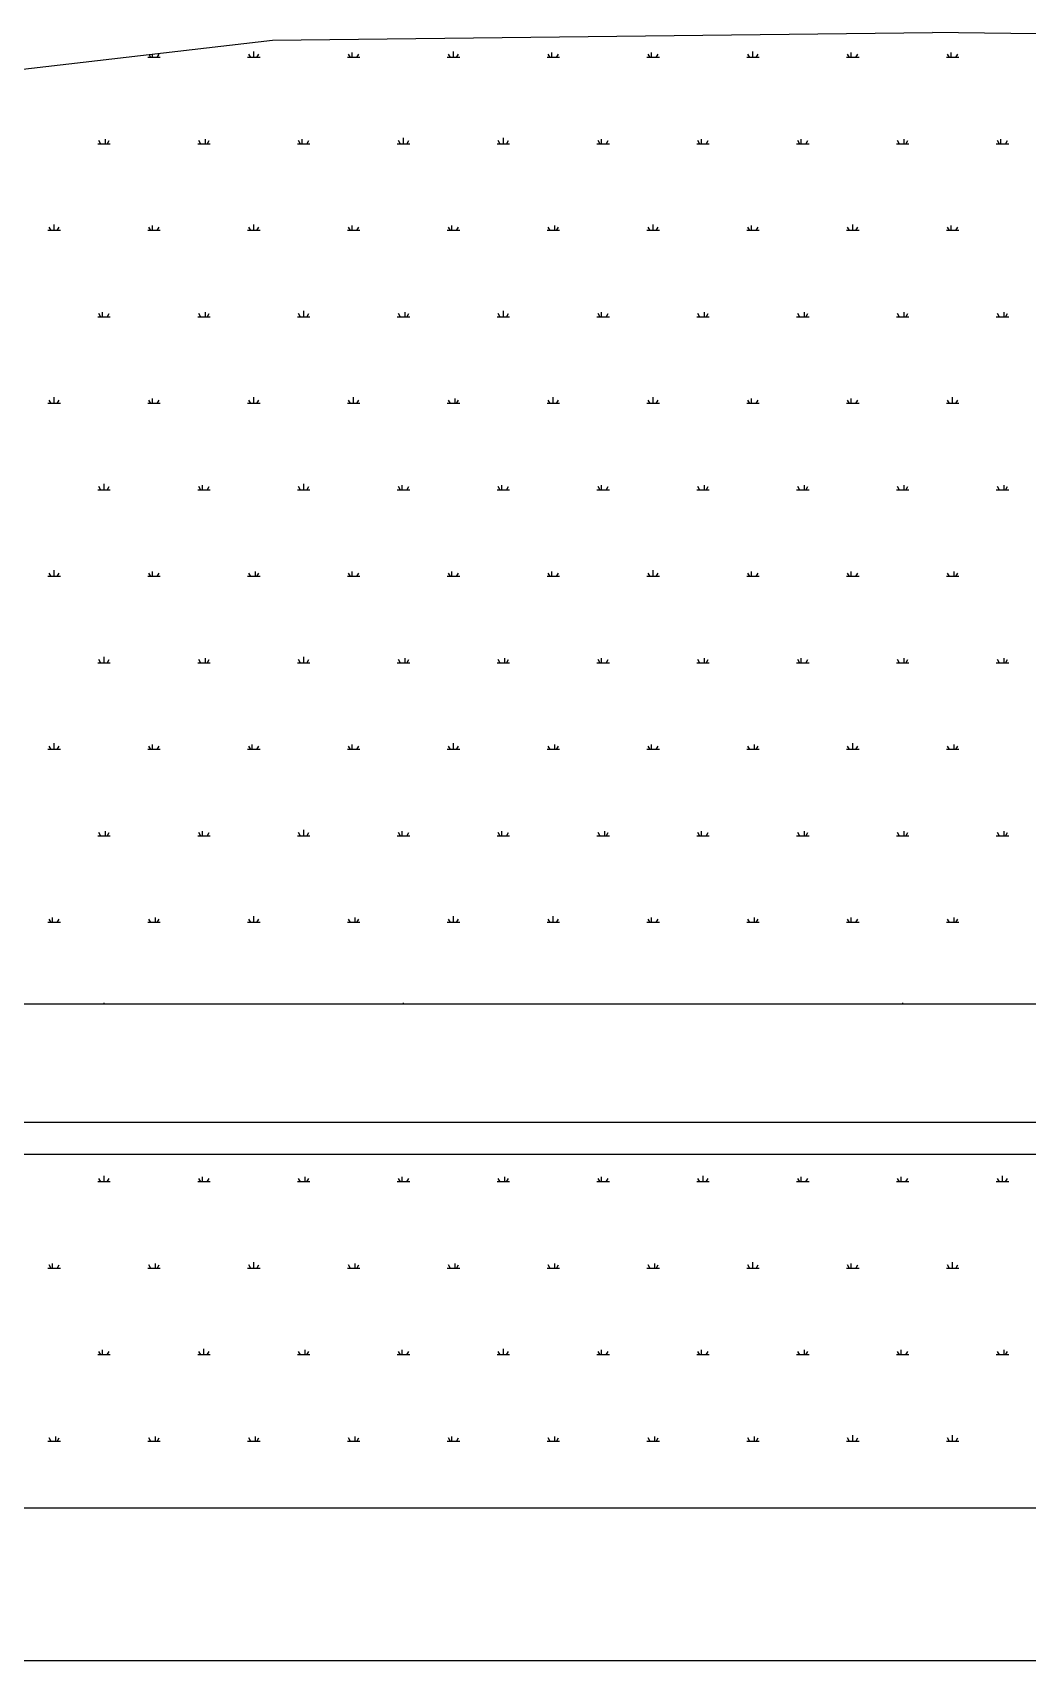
# Model space of a CAD drawing. Header units: inches. Extents: x 6 to 48.5, y 12.5 to 37.3.
# Drawn here: x 9.43 to 9.929, y 33.115 to 33.93 of the extents above; entities that cross this region are included whole.
import ezdxf

# ---------------------------------------------------------------- set-up
doc = ezdxf.new("R2010")
doc.units = ezdxf.units.IN
doc.header["$MEASUREMENT"] = 0
doc.layers.add('1', color=1, linetype='Continuous')

msp = doc.modelspace()

# ---------------------------------------------------------------- linework, layer by layer
at = {"layer": '1'}
for p, q in [((9.55069, 33.92647), (9.8812, 33.93032)), ((10.21171, 33.92647), (9.8812, 33.93032)), ((9.42274, 33.9116), (9.55069, 33.92647)), ((9.5413, 33.91778), (9.5413, 33.92091)), ((9.6413, 33.91778), (9.6413, 33.92091)), ((9.7913, 33.91778), (9.7913, 33.92091)), ((9.49442, 33.91778), (9.48817, 33.91778)), ((9.48974, 33.91778), (9.48887, 33.91929)), ((9.49052, 33.91778), (9.49052, 33.91948)), ((9.49286, 33.91778), (9.49386, 33.91952)), ((9.54442, 33.91778), (9.53817, 33.91778)), ((9.53974, 33.91778), (9.53874, 33.91952)), ((9.54286, 33.91778), (9.54386, 33.91952)), ((9.59442, 33.91778), (9.58817, 33.91778)), ((9.58974, 33.91778), (9.58874, 33.91952)), ((9.59052, 33.91778), (9.59052, 33.92028)), ((9.59286, 33.91778), (9.59386, 33.91952)), ((9.64442, 33.91778), (9.63817, 33.91778)), ((9.63974, 33.91778), (9.63874, 33.91952)), ((9.64286, 33.91778), (9.64386, 33.91952)), ((9.69442, 33.91778), (9.68817, 33.91778)), ((9.68974, 33.91778), (9.68874, 33.91952)), ((9.69052, 33.91778), (9.69052, 33.92028)), ((9.69286, 33.91778), (9.69386, 33.91952)), ((9.74442, 33.91778), (9.73817, 33.91778)), ((9.73974, 33.91778), (9.73874, 33.91952)), ((9.74052, 33.91778), (9.74052, 33.92028)), ((9.74286, 33.91778), (9.74386, 33.91952)), ((9.79442, 33.91778), (9.78817, 33.91778)), ((9.78974, 33.91778), (9.78874, 33.91952)), ((9.79286, 33.91778), (9.79386, 33.91952)), ((9.84442, 33.91778), (9.83817, 33.91778)), ((9.83974, 33.91778), (9.83874, 33.91952)), ((9.84052, 33.91778), (9.84052, 33.92028)), ((9.84286, 33.91778), (9.84386, 33.91952)), ((9.89442, 33.91778), (9.88817, 33.91778)), ((9.88974, 33.91778), (9.88874, 33.91952)), ((9.89052, 33.91778), (9.89052, 33.92028)), ((9.89286, 33.91778), (9.89386, 33.91952)), ((9.46942, 33.87448), (9.46317, 33.87448)), ((9.46474, 33.87448), (9.46374, 33.87622)), ((9.46708, 33.87448), (9.46708, 33.87698)), ((9.46786, 33.87448), (9.46886, 33.87622)), ((9.51942, 33.87448), (9.51317, 33.87448)), ((9.51474, 33.87448), (9.51374, 33.87622)), ((9.51708, 33.87448), (9.51708, 33.87698)), ((9.51786, 33.87448), (9.51886, 33.87622)), ((9.56942, 33.87448), (9.56317, 33.87448)), ((9.56474, 33.87448), (9.56374, 33.87622)), ((9.56552, 33.87448), (9.56552, 33.87698)), ((9.56786, 33.87448), (9.56886, 33.87622)), ((9.61942, 33.87448), (9.61317, 33.87448)), ((9.61474, 33.87448), (9.61374, 33.87622)), ((9.6163, 33.87448), (9.6163, 33.87761)), ((9.61786, 33.87448), (9.61886, 33.87622)), ((9.66942, 33.87448), (9.66317, 33.87448)), ((9.66474, 33.87448), (9.66374, 33.87622)), ((9.6663, 33.87448), (9.6663, 33.87761)), ((9.66786, 33.87448), (9.66886, 33.87622)), ((9.71942, 33.87448), (9.71317, 33.87448)), ((9.71474, 33.87448), (9.71374, 33.87622)), ((9.71552, 33.87448), (9.71552, 33.87698)), ((9.71786, 33.87448), (9.71886, 33.87622)), ((9.76942, 33.87448), (9.76317, 33.87448)), ((9.76474, 33.87448), (9.76374, 33.87622)), ((9.76552, 33.87448), (9.76552, 33.87698)), ((9.76786, 33.87448), (9.76886, 33.87622)), ((9.81942, 33.87448), (9.81317, 33.87448)), ((9.81474, 33.87448), (9.81374, 33.87622)), ((9.81552, 33.87448), (9.81552, 33.87698)), ((9.81786, 33.87448), (9.81886, 33.87622)), ((9.86942, 33.87448), (9.86317, 33.87448)), ((9.86474, 33.87448), (9.86374, 33.87622)), ((9.86708, 33.87448), (9.86708, 33.87698)), ((9.86786, 33.87448), (9.86886, 33.87622)), ((9.91942, 33.87448), (9.91317, 33.87448)), ((9.91474, 33.87448), (9.91374, 33.87622)), ((9.91552, 33.87448), (9.91552, 33.87698)), ((9.91786, 33.87448), (9.91886, 33.87622)), ((9.44442, 33.83118), (9.43817, 33.83118)), ((9.43974, 33.83118), (9.43874, 33.83291)), ((9.4413, 33.83118), (9.4413, 33.83431)), ((9.44286, 33.83118), (9.44386, 33.83291)), ((9.49442, 33.83118), (9.48817, 33.83118)), ((9.48974, 33.83118), (9.48874, 33.83291)), ((9.49052, 33.83118), (9.49052, 33.83368)), ((9.49286, 33.83118), (9.49386, 33.83291)), ((9.54442, 33.83118), (9.53817, 33.83118)), ((9.53974, 33.83118), (9.53874, 33.83291)), ((9.5413, 33.83118), (9.5413, 33.83431)), ((9.54286, 33.83118), (9.54386, 33.83291)), ((9.59442, 33.83118), (9.58817, 33.83118)), ((9.58974, 33.83118), (9.58874, 33.83291)), ((9.59052, 33.83118), (9.59052, 33.83368)), ((9.59286, 33.83118), (9.59386, 33.83291)), ((9.64442, 33.83118), (9.63817, 33.83118)), ((9.63974, 33.83118), (9.63874, 33.83291)), ((9.64052, 33.83118), (9.64052, 33.83368)), ((9.64286, 33.83118), (9.64386, 33.83291)), ((9.69442, 33.83118), (9.68817, 33.83118)), ((9.68974, 33.83118), (9.68874, 33.83291)), ((9.69208, 33.83118), (9.69208, 33.83368)), ((9.69286, 33.83118), (9.69386, 33.83291)), ((9.74442, 33.83118), (9.73817, 33.83118)), ((9.73974, 33.83118), (9.73874, 33.83291)), ((9.7413, 33.83118), (9.7413, 33.83431)), ((9.74286, 33.83118), (9.74386, 33.83291)), ((9.79442, 33.83118), (9.78817, 33.83118)), ((9.78974, 33.83118), (9.78874, 33.83291)), ((9.79052, 33.83118), (9.79052, 33.83368)), ((9.79286, 33.83118), (9.79386, 33.83291)), ((9.84442, 33.83118), (9.83817, 33.83118)), ((9.83974, 33.83118), (9.83874, 33.83291)), ((9.8413, 33.83118), (9.8413, 33.83431)), ((9.84286, 33.83118), (9.84386, 33.83291)), ((9.89442, 33.83118), (9.88817, 33.83118)), ((9.88974, 33.83118), (9.88874, 33.83291)), ((9.89052, 33.83118), (9.89052, 33.83368)), ((9.89286, 33.83118), (9.89386, 33.83291)), ((9.46552, 33.78788), (9.46552, 33.79038)), ((9.51708, 33.78788), (9.51708, 33.79038)), ((9.5663, 33.78788), (9.5663, 33.79101)), ((9.61708, 33.78788), (9.61708, 33.79038)), ((9.6663, 33.78788), (9.6663, 33.79101)), ((9.71552, 33.78788), (9.71552, 33.79038)), ((9.76708, 33.78788), (9.76708, 33.79038)), ((9.81708, 33.78788), (9.81708, 33.79038)), ((9.86708, 33.78788), (9.86708, 33.79038)), ((9.91708, 33.78788), (9.91708, 33.79038)), ((9.46942, 33.78788), (9.46317, 33.78788)), ((9.46474, 33.78788), (9.46374, 33.78961)), ((9.46786, 33.78788), (9.46886, 33.78961)), ((9.51942, 33.78788), (9.51317, 33.78788)), ((9.51474, 33.78788), (9.51374, 33.78961)), ((9.51786, 33.78788), (9.51886, 33.78961)), ((9.56942, 33.78788), (9.56317, 33.78788)), ((9.56474, 33.78788), (9.56374, 33.78961)), ((9.56786, 33.78788), (9.56886, 33.78961)), ((9.61942, 33.78788), (9.61317, 33.78788)), ((9.61474, 33.78788), (9.61374, 33.78961)), ((9.61786, 33.78788), (9.61886, 33.78961)), ((9.66942, 33.78788), (9.66317, 33.78788)), ((9.66474, 33.78788), (9.66374, 33.78961)), ((9.66786, 33.78788), (9.66886, 33.78961)), ((9.71942, 33.78788), (9.71317, 33.78788)), ((9.71474, 33.78788), (9.71374, 33.78961)), ((9.71786, 33.78788), (9.71886, 33.78961)), ((9.76942, 33.78788), (9.76317, 33.78788)), ((9.76474, 33.78788), (9.76374, 33.78961)), ((9.76786, 33.78788), (9.76886, 33.78961)), ((9.81942, 33.78788), (9.81317, 33.78788)), ((9.81474, 33.78788), (9.81374, 33.78961)), ((9.81786, 33.78788), (9.81886, 33.78961)), ((9.86942, 33.78788), (9.86317, 33.78788)), ((9.86474, 33.78788), (9.86374, 33.78961)), ((9.86786, 33.78788), (9.86886, 33.78961)), ((9.91942, 33.78788), (9.91317, 33.78788)), ((9.91474, 33.78788), (9.91374, 33.78961)), ((9.91786, 33.78788), (9.91886, 33.78961)), ((9.44442, 33.74458), (9.43817, 33.74458)), ((9.43974, 33.74458), (9.43874, 33.74631)), ((9.4413, 33.74458), (9.4413, 33.7477)), ((9.44286, 33.74458), (9.44386, 33.74631)), ((9.49442, 33.74458), (9.48817, 33.74458)), ((9.48974, 33.74458), (9.48874, 33.74631)), ((9.49052, 33.74458), (9.49052, 33.74708)), ((9.49286, 33.74458), (9.49386, 33.74631)), ((9.54442, 33.74458), (9.53817, 33.74458)), ((9.53974, 33.74458), (9.53874, 33.74631)), ((9.5413, 33.74458), (9.5413, 33.7477)), ((9.54286, 33.74458), (9.54386, 33.74631)), ((9.59442, 33.74458), (9.58817, 33.74458)), ((9.58974, 33.74458), (9.58874, 33.74631)), ((9.5913, 33.74458), (9.5913, 33.7477)), ((9.59286, 33.74458), (9.59386, 33.74631)), ((9.64442, 33.74458), (9.63817, 33.74458)), ((9.63974, 33.74458), (9.63874, 33.74631)), ((9.64208, 33.74458), (9.64208, 33.74708)), ((9.64286, 33.74458), (9.64386, 33.74631)), ((9.69442, 33.74458), (9.68817, 33.74458)), ((9.68974, 33.74458), (9.68874, 33.74631)), ((9.6913, 33.74458), (9.6913, 33.7477)), ((9.69286, 33.74458), (9.69386, 33.74631)), ((9.74442, 33.74458), (9.73817, 33.74458)), ((9.73974, 33.74458), (9.73874, 33.74631)), ((9.7413, 33.74458), (9.7413, 33.7477)), ((9.74286, 33.74458), (9.74386, 33.74631)), ((9.79442, 33.74458), (9.78817, 33.74458)), ((9.78974, 33.74458), (9.78874, 33.74631)), ((9.79052, 33.74458), (9.79052, 33.74708)), ((9.79286, 33.74458), (9.79386, 33.74631)), ((9.84442, 33.74458), (9.83817, 33.74458)), ((9.83974, 33.74458), (9.83874, 33.74631)), ((9.84052, 33.74458), (9.84052, 33.74708)), ((9.84286, 33.74458), (9.84386, 33.74631)), ((9.89442, 33.74458), (9.88817, 33.74458)), ((9.88974, 33.74458), (9.88874, 33.74631)), ((9.8913, 33.74458), (9.8913, 33.7477)), ((9.89286, 33.74458), (9.89386, 33.74631)), ((9.46942, 33.70128), (9.46317, 33.70128)), ((9.46474, 33.70128), (9.46374, 33.70301)), ((9.4663, 33.70128), (9.4663, 33.7044)), ((9.46786, 33.70128), (9.46886, 33.70301)), ((9.51942, 33.70128), (9.51317, 33.70128)), ((9.51474, 33.70128), (9.51374, 33.70301)), ((9.51552, 33.70128), (9.51552, 33.70378)), ((9.51786, 33.70128), (9.51886, 33.70301)), ((9.56942, 33.70128), (9.56317, 33.70128)), ((9.56474, 33.70128), (9.56374, 33.70301)), ((9.5663, 33.70128), (9.5663, 33.7044)), ((9.56786, 33.70128), (9.56886, 33.70301)), ((9.61942, 33.70128), (9.61317, 33.70128)), ((9.61474, 33.70128), (9.61374, 33.70301)), ((9.61552, 33.70128), (9.61552, 33.70378)), ((9.61786, 33.70128), (9.61886, 33.70301)), ((9.66942, 33.70128), (9.66317, 33.70128)), ((9.66474, 33.70128), (9.66374, 33.70301)), ((9.66552, 33.70128), (9.66552, 33.70378)), ((9.66786, 33.70128), (9.66886, 33.70301)), ((9.71942, 33.70128), (9.71317, 33.70128)), ((9.71474, 33.70128), (9.71374, 33.70301)), ((9.71552, 33.70128), (9.71552, 33.70378)), ((9.71786, 33.70128), (9.71886, 33.70301)), ((9.76942, 33.70128), (9.76317, 33.70128)), ((9.76474, 33.70128), (9.76374, 33.70301)), ((9.76708, 33.70128), (9.76708, 33.70378)), ((9.76786, 33.70128), (9.76886, 33.70301)), ((9.81942, 33.70128), (9.81317, 33.70128)), ((9.81474, 33.70128), (9.81374, 33.70301)), ((9.81708, 33.70128), (9.81708, 33.70378)), ((9.81786, 33.70128), (9.81886, 33.70301)), ((9.86942, 33.70128), (9.86317, 33.70128)), ((9.86474, 33.70128), (9.86374, 33.70301)), ((9.86708, 33.70128), (9.86708, 33.70378)), ((9.86786, 33.70128), (9.86886, 33.70301)), ((9.91942, 33.70128), (9.91317, 33.70128)), ((9.91474, 33.70128), (9.91374, 33.70301)), ((9.91708, 33.70128), (9.91708, 33.70378)), ((9.91786, 33.70128), (9.91886, 33.70301)), ((9.43974, 33.65798), (9.43874, 33.65971)), ((9.4413, 33.65798), (9.4413, 33.6611)), ((9.44286, 33.65798), (9.44386, 33.65971)), ((9.48974, 33.65798), (9.48874, 33.65971)), ((9.49052, 33.65798), (9.49052, 33.66048)), ((9.49286, 33.65798), (9.49386, 33.65971)), ((9.53974, 33.65798), (9.53874, 33.65971)), ((9.54208, 33.65798), (9.54208, 33.66048)), ((9.54286, 33.65798), (9.54386, 33.65971)), ((9.58974, 33.65798), (9.58874, 33.65971)), ((9.59052, 33.65798), (9.59052, 33.66048)), ((9.59286, 33.65798), (9.59386, 33.65971)), ((9.63974, 33.65798), (9.63874, 33.65971)), ((9.64052, 33.65798), (9.64052, 33.66048)), ((9.64286, 33.65798), (9.64386, 33.65971)), ((9.68974, 33.65798), (9.68874, 33.65971)), ((9.69052, 33.65798), (9.69052, 33.66048)), ((9.69286, 33.65798), (9.69386, 33.65971)), ((9.73974, 33.65798), (9.73874, 33.65971)), ((9.7413, 33.65798), (9.7413, 33.6611)), ((9.74286, 33.65798), (9.74386, 33.65971)), ((9.78974, 33.65798), (9.78874, 33.65971)), ((9.79052, 33.65798), (9.79052, 33.66048)), ((9.79286, 33.65798), (9.79386, 33.65971)), ((9.83974, 33.65798), (9.83874, 33.65971)), ((9.84052, 33.65798), (9.84052, 33.66048)), ((9.84286, 33.65798), (9.84386, 33.65971)), ((9.88974, 33.65798), (9.88874, 33.65971)), ((9.89208, 33.65798), (9.89208, 33.66048)), ((9.89286, 33.65798), (9.89386, 33.65971)), ((9.44442, 33.65798), (9.43817, 33.65798)), ((9.49442, 33.65798), (9.48817, 33.65798)), ((9.54442, 33.65798), (9.53817, 33.65798)), ((9.59442, 33.65798), (9.58817, 33.65798)), ((9.64442, 33.65798), (9.63817, 33.65798)), ((9.69442, 33.65798), (9.68817, 33.65798)), ((9.74442, 33.65798), (9.73817, 33.65798)), ((9.79442, 33.65798), (9.78817, 33.65798)), ((9.84442, 33.65798), (9.83817, 33.65798)), ((9.89442, 33.65798), (9.88817, 33.65798)), ((9.46942, 33.61468), (9.46317, 33.61468)), ((9.46474, 33.61468), (9.46374, 33.61641)), ((9.4663, 33.61468), (9.4663, 33.6178)), ((9.46786, 33.61468), (9.46886, 33.61641)), ((9.51942, 33.61468), (9.51317, 33.61468)), ((9.51474, 33.61468), (9.51374, 33.61641)), ((9.51708, 33.61468), (9.51708, 33.61718)), ((9.51786, 33.61468), (9.51886, 33.61641)), ((9.56942, 33.61468), (9.56317, 33.61468)), ((9.56474, 33.61468), (9.56374, 33.61641)), ((9.5663, 33.61468), (9.5663, 33.6178)), ((9.56786, 33.61468), (9.56886, 33.61641)), ((9.61942, 33.61468), (9.61317, 33.61468)), ((9.61474, 33.61468), (9.61374, 33.61641)), ((9.61708, 33.61468), (9.61708, 33.61718)), ((9.61786, 33.61468), (9.61886, 33.61641)), ((9.66942, 33.61468), (9.66317, 33.61468)), ((9.66474, 33.61468), (9.66374, 33.61641)), ((9.66708, 33.61468), (9.66708, 33.61718)), ((9.66786, 33.61468), (9.66886, 33.61641)), ((9.71942, 33.61468), (9.71317, 33.61468)), ((9.71474, 33.61468), (9.71374, 33.61641)), ((9.71552, 33.61468), (9.71552, 33.61718)), ((9.71786, 33.61468), (9.71886, 33.61641)), ((9.76942, 33.61468), (9.76317, 33.61468)), ((9.76474, 33.61468), (9.76374, 33.61641)), ((9.76708, 33.61468), (9.76708, 33.61718)), ((9.76786, 33.61468), (9.76886, 33.61641)), ((9.81942, 33.61468), (9.81317, 33.61468)), ((9.81474, 33.61468), (9.81374, 33.61641)), ((9.81552, 33.61468), (9.81552, 33.61718)), ((9.81786, 33.61468), (9.81886, 33.61641)), ((9.86942, 33.61468), (9.86317, 33.61468)), ((9.86474, 33.61468), (9.86374, 33.61641)), ((9.86708, 33.61468), (9.86708, 33.61718)), ((9.86786, 33.61468), (9.86886, 33.61641)), ((9.91942, 33.61468), (9.91317, 33.61468)), ((9.91474, 33.61468), (9.91374, 33.61641)), ((9.91708, 33.61468), (9.91708, 33.61718)), ((9.91786, 33.61468), (9.91886, 33.61641)), ((9.44442, 33.57137), (9.43817, 33.57137)), ((9.43974, 33.57137), (9.43874, 33.57311)), ((9.4413, 33.57137), (9.4413, 33.5745)), ((9.44286, 33.57137), (9.44386, 33.57311)), ((9.49442, 33.57137), (9.48817, 33.57137)), ((9.48974, 33.57137), (9.48874, 33.57311)), ((9.49052, 33.57137), (9.49052, 33.57387)), ((9.49286, 33.57137), (9.49386, 33.57311)), ((9.54442, 33.57137), (9.53817, 33.57137)), ((9.53974, 33.57137), (9.53874, 33.57311)), ((9.54052, 33.57137), (9.54052, 33.57387)), ((9.54286, 33.57137), (9.54386, 33.57311)), ((9.59442, 33.57137), (9.58817, 33.57137)), ((9.58974, 33.57137), (9.58874, 33.57311)), ((9.59052, 33.57137), (9.59052, 33.57387)), ((9.59286, 33.57137), (9.59386, 33.57311)), ((9.64442, 33.57137), (9.63817, 33.57137)), ((9.63974, 33.57137), (9.63874, 33.57311)), ((9.6413, 33.57137), (9.6413, 33.5745)), ((9.64286, 33.57137), (9.64386, 33.57311)), ((9.69442, 33.57137), (9.68817, 33.57137)), ((9.68974, 33.57137), (9.68874, 33.57311)), ((9.69208, 33.57137), (9.69208, 33.57387)), ((9.69286, 33.57137), (9.69386, 33.57311)), ((9.74442, 33.57137), (9.73817, 33.57137)), ((9.73974, 33.57137), (9.73874, 33.57311)), ((9.74052, 33.57137), (9.74052, 33.57387)), ((9.74286, 33.57137), (9.74386, 33.57311)), ((9.79442, 33.57137), (9.78817, 33.57137)), ((9.78974, 33.57137), (9.78874, 33.57311)), ((9.79208, 33.57137), (9.79208, 33.57387)), ((9.79286, 33.57137), (9.79386, 33.57311)), ((9.84442, 33.57137), (9.83817, 33.57137)), ((9.83974, 33.57137), (9.83874, 33.57311)), ((9.8413, 33.57137), (9.8413, 33.5745)), ((9.84286, 33.57137), (9.84386, 33.57311)), ((9.89442, 33.57137), (9.88817, 33.57137)), ((9.88974, 33.57137), (9.88874, 33.57311)), ((9.89208, 33.57137), (9.89208, 33.57387)), ((9.89286, 33.57137), (9.89386, 33.57311)), ((9.46474, 33.52807), (9.46374, 33.52981)), ((9.46708, 33.52807), (9.46708, 33.53057)), ((9.46786, 33.52807), (9.46886, 33.52981)), ((9.51474, 33.52807), (9.51374, 33.52981)), ((9.51552, 33.52807), (9.51552, 33.53057)), ((9.51786, 33.52807), (9.51886, 33.52981)), ((9.56474, 33.52807), (9.56374, 33.52981)), ((9.5663, 33.52807), (9.5663, 33.5312)), ((9.56786, 33.52807), (9.56886, 33.52981)), ((9.61474, 33.52807), (9.61374, 33.52981)), ((9.61552, 33.52807), (9.61552, 33.53057)), ((9.61786, 33.52807), (9.61886, 33.52981)), ((9.66474, 33.52807), (9.66374, 33.52981)), ((9.66552, 33.52807), (9.66552, 33.53057)), ((9.66786, 33.52807), (9.66886, 33.52981)), ((9.71474, 33.52807), (9.71374, 33.52981)), ((9.71708, 33.52807), (9.71708, 33.53057)), ((9.71786, 33.52807), (9.71886, 33.52981)), ((9.76474, 33.52807), (9.76374, 33.52981)), ((9.76552, 33.52807), (9.76552, 33.53057)), ((9.76786, 33.52807), (9.76886, 33.52981)), ((9.81474, 33.52807), (9.81374, 33.52981)), ((9.81708, 33.52807), (9.81708, 33.53057)), ((9.81786, 33.52807), (9.81886, 33.52981)), ((9.86474, 33.52807), (9.86374, 33.52981)), ((9.86708, 33.52807), (9.86708, 33.53057)), ((9.86786, 33.52807), (9.86886, 33.52981)), ((9.91474, 33.52807), (9.91374, 33.52981)), ((9.91708, 33.52807), (9.91708, 33.53057)), ((9.91786, 33.52807), (9.91886, 33.52981)), ((9.46942, 33.52807), (9.46317, 33.52807)), ((9.51942, 33.52807), (9.51317, 33.52807)), ((9.56942, 33.52807), (9.56317, 33.52807)), ((9.61942, 33.52807), (9.61317, 33.52807)), ((9.66942, 33.52807), (9.66317, 33.52807)), ((9.71942, 33.52807), (9.71317, 33.52807)), ((9.76942, 33.52807), (9.76317, 33.52807)), ((9.81942, 33.52807), (9.81317, 33.52807)), ((9.86942, 33.52807), (9.86317, 33.52807)), ((9.91942, 33.52807), (9.91317, 33.52807)), ((9.44442, 33.48477), (9.43817, 33.48477)), ((9.43974, 33.48477), (9.43874, 33.4865)), ((9.44052, 33.48477), (9.44052, 33.48727)), ((9.44286, 33.48477), (9.44386, 33.4865)), ((9.49442, 33.48477), (9.48817, 33.48477)), ((9.48974, 33.48477), (9.48874, 33.4865)), ((9.49208, 33.48477), (9.49208, 33.48727)), ((9.49286, 33.48477), (9.49386, 33.4865)), ((9.54442, 33.48477), (9.53817, 33.48477)), ((9.53974, 33.48477), (9.53874, 33.4865)), ((9.5413, 33.48477), (9.5413, 33.4879)), ((9.54286, 33.48477), (9.54386, 33.4865)), ((9.59442, 33.48477), (9.58817, 33.48477)), ((9.58974, 33.48477), (9.58874, 33.4865)), ((9.59208, 33.48477), (9.59208, 33.48727)), ((9.59286, 33.48477), (9.59386, 33.4865)), ((9.64442, 33.48477), (9.63817, 33.48477)), ((9.63974, 33.48477), (9.63874, 33.4865)), ((9.6413, 33.48477), (9.6413, 33.4879)), ((9.64286, 33.48477), (9.64386, 33.4865)), ((9.69442, 33.48477), (9.68817, 33.48477)), ((9.68974, 33.48477), (9.68874, 33.4865)), ((9.6913, 33.48477), (9.6913, 33.4879)), ((9.69286, 33.48477), (9.69386, 33.4865)), ((9.74442, 33.48477), (9.73817, 33.48477)), ((9.73974, 33.48477), (9.73874, 33.4865)), ((9.74052, 33.48477), (9.74052, 33.48727)), ((9.74286, 33.48477), (9.74386, 33.4865)), ((9.79442, 33.48477), (9.78817, 33.48477)), ((9.78974, 33.48477), (9.78874, 33.4865)), ((9.79208, 33.48477), (9.79208, 33.48727)), ((9.79286, 33.48477), (9.79386, 33.4865)), ((9.84442, 33.48477), (9.83817, 33.48477)), ((9.83974, 33.48477), (9.83874, 33.4865)), ((9.84052, 33.48477), (9.84052, 33.48727)), ((9.84286, 33.48477), (9.84386, 33.4865)), ((9.89442, 33.48477), (9.88817, 33.48477)), ((9.88974, 33.48477), (9.88874, 33.4865)), ((9.89208, 33.48477), (9.89208, 33.48727)), ((9.89286, 33.48477), (9.89386, 33.4865)), ((10.70767, 33.44385), (9.00818, 33.44385)), ((9.4663, 33.44385), (9.4663, 33.4446)), ((9.51708, 33.44385), (9.51708, 33.44397)), ((9.56708, 33.44385), (9.56708, 33.44397)), ((9.6163, 33.44385), (9.6163, 33.4446)), ((9.66552, 33.44385), (9.66552, 33.44397)), ((9.71708, 33.44385), (9.71708, 33.44397)), ((9.76708, 33.44385), (9.76708, 33.44397)), ((9.81708, 33.44385), (9.81708, 33.44397)), ((9.8663, 33.44385), (9.8663, 33.4446)), ((9.91552, 33.44385), (9.91552, 33.44397)), ((9.00818, 33.38489), (10.70767, 33.38489)), ((10.70661, 33.3686), (9.00712, 33.3686)), ((9.46942, 33.35487), (9.46317, 33.35487)), ((9.46474, 33.35487), (9.46374, 33.3566)), ((9.4663, 33.35487), (9.4663, 33.35799)), ((9.46786, 33.35487), (9.46886, 33.3566)), ((9.51942, 33.35487), (9.51317, 33.35487)), ((9.51474, 33.35487), (9.51374, 33.3566)), ((9.51552, 33.35487), (9.51552, 33.35737)), ((9.51786, 33.35487), (9.51886, 33.3566)), ((9.56942, 33.35487), (9.56317, 33.35487)), ((9.56474, 33.35487), (9.56374, 33.3566)), ((9.56708, 33.35487), (9.56708, 33.35737)), ((9.56786, 33.35487), (9.56886, 33.3566)), ((9.61942, 33.35487), (9.61317, 33.35487)), ((9.61474, 33.35487), (9.61374, 33.3566)), ((9.61552, 33.35487), (9.61552, 33.35737)), ((9.61786, 33.35487), (9.61886, 33.3566)), ((9.66942, 33.35487), (9.66317, 33.35487)), ((9.66474, 33.35487), (9.66374, 33.3566)), ((9.66708, 33.35487), (9.66708, 33.35737)), ((9.66786, 33.35487), (9.66886, 33.3566)), ((9.71942, 33.35487), (9.71317, 33.35487)), ((9.71474, 33.35487), (9.71374, 33.3566)), ((9.71552, 33.35487), (9.71552, 33.35737)), ((9.71786, 33.35487), (9.71886, 33.3566)), ((9.76942, 33.35487), (9.76317, 33.35487)), ((9.76474, 33.35487), (9.76374, 33.3566)), ((9.7663, 33.35487), (9.7663, 33.35799)), ((9.76786, 33.35487), (9.76886, 33.3566)), ((9.81942, 33.35487), (9.81317, 33.35487)), ((9.81474, 33.35487), (9.81374, 33.3566)), ((9.81552, 33.35487), (9.81552, 33.35737)), ((9.81786, 33.35487), (9.81886, 33.3566)), ((9.86942, 33.35487), (9.86317, 33.35487)), ((9.86474, 33.35487), (9.86374, 33.3566)), ((9.86552, 33.35487), (9.86552, 33.35737)), ((9.86786, 33.35487), (9.86886, 33.3566)), ((9.91942, 33.35487), (9.91317, 33.35487)), ((9.91474, 33.35487), (9.91374, 33.3566)), ((9.9163, 33.35487), (9.9163, 33.35799)), ((9.91786, 33.35487), (9.91886, 33.3566)), ((9.44442, 33.31157), (9.43817, 33.31157)), ((9.43974, 33.31157), (9.43874, 33.3133)), ((9.44052, 33.31157), (9.44052, 33.31407)), ((9.44286, 33.31157), (9.44386, 33.3133)), ((9.49442, 33.31157), (9.48817, 33.31157)), ((9.48974, 33.31157), (9.48874, 33.3133)), ((9.49208, 33.31157), (9.49208, 33.31407)), ((9.49286, 33.31157), (9.49386, 33.3133)), ((9.54442, 33.31157), (9.53817, 33.31157)), ((9.53974, 33.31157), (9.53874, 33.3133)), ((9.5413, 33.31157), (9.5413, 33.31469)), ((9.54286, 33.31157), (9.54386, 33.3133)), ((9.59442, 33.31157), (9.58817, 33.31157)), ((9.58974, 33.31157), (9.58874, 33.3133)), ((9.59208, 33.31157), (9.59208, 33.31407)), ((9.59286, 33.31157), (9.59386, 33.3133)), ((9.64442, 33.31157), (9.63817, 33.31157)), ((9.63974, 33.31157), (9.63874, 33.3133)), ((9.64208, 33.31157), (9.64208, 33.31407)), ((9.64286, 33.31157), (9.64386, 33.3133)), ((9.69442, 33.31157), (9.68817, 33.31157)), ((9.68974, 33.31157), (9.68874, 33.3133)), ((9.69208, 33.31157), (9.69208, 33.31407)), ((9.69286, 33.31157), (9.69386, 33.3133)), ((9.74442, 33.31157), (9.73817, 33.31157)), ((9.73974, 33.31157), (9.73874, 33.3133)), ((9.74208, 33.31157), (9.74208, 33.31407)), ((9.74286, 33.31157), (9.74386, 33.3133)), ((9.79442, 33.31157), (9.78817, 33.31157)), ((9.78974, 33.31157), (9.78874, 33.3133)), ((9.7913, 33.31157), (9.7913, 33.31469)), ((9.79286, 33.31157), (9.79386, 33.3133)), ((9.84442, 33.31157), (9.83817, 33.31157)), ((9.83974, 33.31157), (9.83874, 33.3133)), ((9.84052, 33.31157), (9.84052, 33.31407)), ((9.84286, 33.31157), (9.84386, 33.3133)), ((9.89442, 33.31157), (9.88817, 33.31157)), ((9.88974, 33.31157), (9.88874, 33.3133)), ((9.8913, 33.31157), (9.8913, 33.31469)), ((9.89286, 33.31157), (9.89386, 33.3133)), ((9.46474, 33.26827), (9.46374, 33.27)), ((9.46552, 33.26827), (9.46552, 33.27077)), ((9.46786, 33.26827), (9.46886, 33.27)), ((9.51474, 33.26827), (9.51374, 33.27)), ((9.5163, 33.26827), (9.5163, 33.27139)), ((9.51786, 33.26827), (9.51886, 33.27)), ((9.56474, 33.26827), (9.56374, 33.27)), ((9.56708, 33.26827), (9.56708, 33.27077)), ((9.56786, 33.26827), (9.56886, 33.27)), ((9.61474, 33.26827), (9.61374, 33.27)), ((9.61552, 33.26827), (9.61552, 33.27077)), ((9.61786, 33.26827), (9.61886, 33.27)), ((9.66474, 33.26827), (9.66374, 33.27)), ((9.6663, 33.26827), (9.6663, 33.27139)), ((9.66786, 33.26827), (9.66886, 33.27)), ((9.71474, 33.26827), (9.71374, 33.27)), ((9.71552, 33.26827), (9.71552, 33.27077)), ((9.71786, 33.26827), (9.71886, 33.27)), ((9.76474, 33.26827), (9.76374, 33.27)), ((9.76552, 33.26827), (9.76552, 33.27077)), ((9.76786, 33.26827), (9.76886, 33.27)), ((9.81474, 33.26827), (9.81374, 33.27)), ((9.81708, 33.26827), (9.81708, 33.27077)), ((9.81786, 33.26827), (9.81886, 33.27)), ((9.86474, 33.26827), (9.86374, 33.27)), ((9.86552, 33.26827), (9.86552, 33.27077)), ((9.86786, 33.26827), (9.86886, 33.27)), ((9.91474, 33.26827), (9.91374, 33.27)), ((9.91708, 33.26827), (9.91708, 33.27077)), ((9.91786, 33.26827), (9.91886, 33.27)), ((9.46942, 33.26827), (9.46317, 33.26827)), ((9.51942, 33.26827), (9.51317, 33.26827)), ((9.56942, 33.26827), (9.56317, 33.26827)), ((9.61942, 33.26827), (9.61317, 33.26827)), ((9.66942, 33.26827), (9.66317, 33.26827)), ((9.71942, 33.26827), (9.71317, 33.26827)), ((9.76942, 33.26827), (9.76317, 33.26827)), ((9.81942, 33.26827), (9.81317, 33.26827)), ((9.86942, 33.26827), (9.86317, 33.26827)), ((9.91942, 33.26827), (9.91317, 33.26827)), ((9.8413, 33.22496), (9.8413, 33.22809)), ((9.8913, 33.22496), (9.8913, 33.22809)), ((9.44442, 33.22496), (9.43817, 33.22496)), ((9.43974, 33.22496), (9.43874, 33.2267)), ((9.44208, 33.22496), (9.44208, 33.22746)), ((9.44286, 33.22496), (9.44386, 33.2267)), ((9.49442, 33.22496), (9.48817, 33.22496)), ((9.48974, 33.22496), (9.48874, 33.2267)), ((9.49208, 33.22496), (9.49208, 33.22746)), ((9.49286, 33.22496), (9.49386, 33.2267)), ((9.54442, 33.22496), (9.53817, 33.22496)), ((9.53974, 33.22496), (9.53874, 33.2267)), ((9.54208, 33.22496), (9.54208, 33.22746)), ((9.54286, 33.22496), (9.54386, 33.2267)), ((9.59442, 33.22496), (9.58817, 33.22496)), ((9.58974, 33.22496), (9.58874, 33.2267)), ((9.59208, 33.22496), (9.59208, 33.22746)), ((9.59286, 33.22496), (9.59386, 33.2267)), ((9.64442, 33.22496), (9.63817, 33.22496)), ((9.63974, 33.22496), (9.63874, 33.2267)), ((9.64052, 33.22496), (9.64052, 33.22746)), ((9.64286, 33.22496), (9.64386, 33.2267)), ((9.69442, 33.22496), (9.68817, 33.22496)), ((9.68974, 33.22496), (9.68874, 33.2267)), ((9.69208, 33.22496), (9.69208, 33.22746)), ((9.69286, 33.22496), (9.69386, 33.2267)), ((9.74442, 33.22496), (9.73817, 33.22496)), ((9.73974, 33.22496), (9.73874, 33.2267)), ((9.74208, 33.22496), (9.74208, 33.22746)), ((9.74286, 33.22496), (9.74386, 33.2267)), ((9.79442, 33.22496), (9.78817, 33.22496)), ((9.78974, 33.22496), (9.78874, 33.2267)), ((9.79208, 33.22496), (9.79208, 33.22746)), ((9.79286, 33.22496), (9.79386, 33.2267)), ((9.84442, 33.22496), (9.83817, 33.22496)), ((9.83974, 33.22496), (9.83874, 33.2267)), ((9.84286, 33.22496), (9.84386, 33.2267)), ((9.89442, 33.22496), (9.88817, 33.22496)), ((9.88974, 33.22496), (9.88874, 33.2267)), ((9.89286, 33.22496), (9.89386, 33.2267)), ((8.90553, 33.19163), (10.70661, 33.19172)), ((6.30749, 33.11532), (26.63369, 33.11532))]:
    msp.add_line(p, q, dxfattribs=at)

doc.saveas('drawing.dxf')
